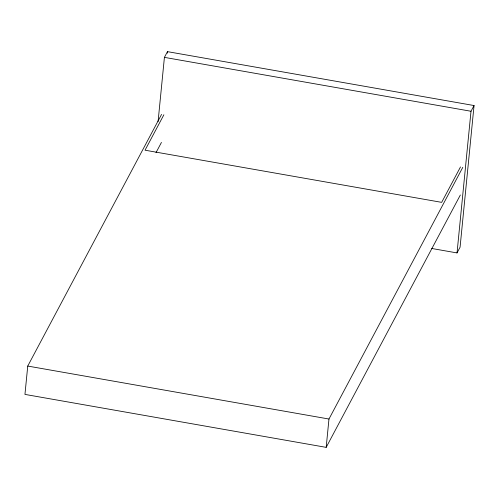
<?xml version="1.0" encoding="UTF-8"?>
<svg xmlns="http://www.w3.org/2000/svg" width="499" height="499" viewBox="0 0 499 499"><rect width="100%" height="100%" fill="white"/><g stroke="black" fill="none" stroke-linecap="round" stroke-linejoin="round"><path stroke-width="0.75" d="M161.564 114.39L27.744 366.066L24.95 394.403L326.178 447.36L460.359 194.99M158.077 121.619L164.414 57.366L167.458 51.64L474.05 105.545L460.072 247.198L457.028 252.924L431.735 248.477M167.308 53.193L167.458 51.64M326.178 447.36L328.972 419.029L462.791 167.346M457.028 252.924L471.006 111.265L474.05 105.545M163.878 114.77L145.034 150.205L441.665 202.357L460.508 166.916M156.012 152.644L161.445 142.421M164.414 57.366L471.006 111.265M27.744 366.066L328.972 419.029"/></g></svg>
